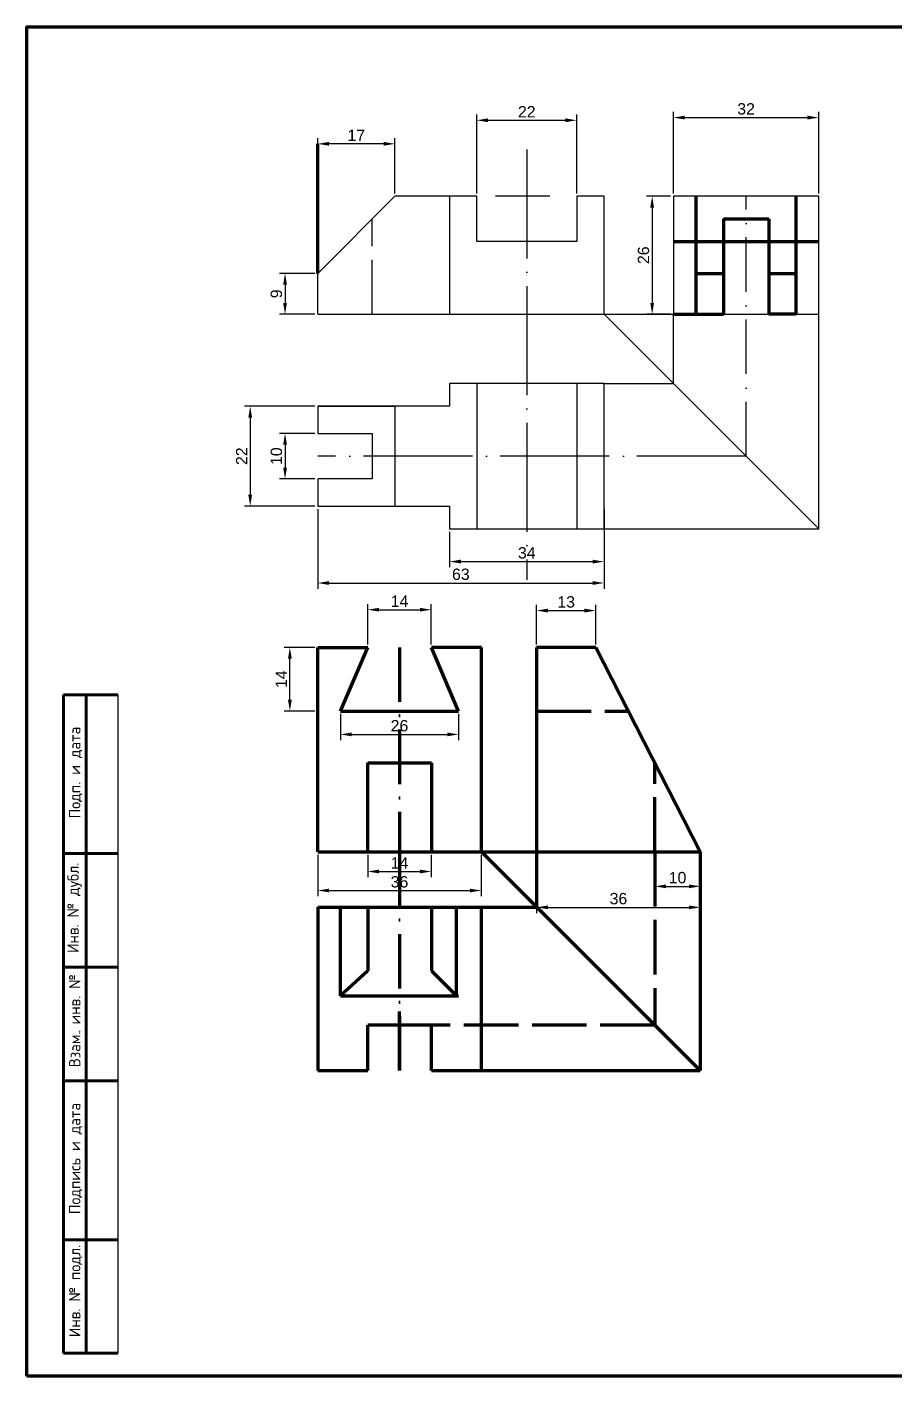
# Model space of a CAD drawing. Header units: millimetres. Extents: x 1860 to 2958, y 1564 to 1982.
# Drawn here: x 2538.3 to 2729, y 1685 to 1982 of the extents above; entities that cross this region are included whole.
import ezdxf
from ezdxf.enums import TextEntityAlignment as Align

# ---------------------------------------------------------------- set-up
doc = ezdxf.new("R2010")
doc.units = ezdxf.units.MM
for name, pattern in [('ACAD_ISO02W100', [15, 12, -3]), ('ACAD_ISO04W100', [30, 24, -3, 0, -3]), ('ACAD_ISO10W100', [18, 12, -3, 0, -3])]:
    doc.linetypes.add(name, pattern=pattern)
for name, color, linetype in [('45', 172, 'Continuous'), ('оси', 50, 'Continuous'), ('проекионные', 220, 'Continuous'), ('размеры', 92, 'Continuous'), ('штриховые', 20, 'Continuous')]:
    doc.layers.add(name, color=color, linetype=linetype)
doc.layers.add('контур', color=7, linetype='Continuous', lineweight=30)
doc.styles.add('GOST-2.304_Type-B', font='GOST Common.ttf')
doc.styles.get("Standard").update_dxf_attribs({"font": 'arial.ttf'})
doc.dimstyles.new('ISO-25', dxfattribs={"dimtxt": 2.5, "dimasz": 2.5, "dimexe": 1.25, "dimexo": 0.625, "dimtad": 1, "dimtxsty": 'Standard', "dimcen": 2.5, "dimadec": 0, "dimazin": 0, "dimtfac": 1, "dimtmove": 0, "dimatfit": 3, "dimfxl": 1, "dimarcsym": 0})

# ---------------------------------------------------------------- blocks, each defined once
blk = doc.blocks.new('ACAD_SPDS_TB_18')
at = {"linetype": 'Continuous', "lineweight": 60}
for p, q in [((-12, 145), (0, 145)), ((-12, 145), (-12, 0)), ((-7, 145), (-7, 0)), ((-12, 110), (0, 110)), ((-12, 85), (0, 85)), ((-12, 60), (0, 60)), ((-12, 25), (0, 25)), ((-12, 0), (0, 0))]:
    blk.add_line(p, q, dxfattribs=at)
at = {"linetype": 'Continuous', "lineweight": 30}
blk.add_line((0, 145), (0, 0), dxfattribs=at)
at = {"style": 'GOST-2.304_Type-B'}
for s, p in [('Подп. и дата', (-8.25, 117.77)), ('Инв. № дубл.', (-8.62, 88.14)), ('Взам. инв. №', (-8.25, 62.96)), ('. ', (-8.25, 70.58)), ('Подпись и дата', (-8.25, 30.64)), ('Инв. № подл.', (-8.25, 3.57))]:
    blk.add_text(s, height=2.5, rotation=90, dxfattribs=at).set_placement(p)
for tag, p in [('ПОДП_ДАТА_2', (-3.5, 127.5)), ('ИНВ_Н_ДУБЛ', (-3.65, 97.5)), ('ВЗАМ_ИНВ_Н', (-3.5, 71.94)), ('ПОДП_ДАТА_1', (-3.5, 42.5)), ('ИНВ_НОМ_ПОДЛ', (-3.5, 12.5))]:
    blk.add_attdef(tag, text='', height=2.5, rotation=90, dxfattribs=at).set_placement(p, align=Align.MIDDLE_CENTER)
at = {"style": 'GOST-2.304_Type-B', "flags": 1}
blk.add_attdef('ИДЕНТИФИКАТОР_НАДПИСИ', (-12.12, -11.58), '', height=2.5, dxfattribs=at)
blk = doc.blocks.new('*D39')
at = {"layer": 'Defpoints', "color": 0, "lineweight": 100, "transparency": 16777216}
for p in [(2627.22, 1853.67), (2613.22, 1845.37), (2627.22, 1845.37)]:
    blk.add_point(p, dxfattribs=at)
at = {"layer": 'размеры', "color": 0, "lineweight": -2, "transparency": 16777216}
for p, q in [((2613.22, 1845.99), (2613.22, 1854.92)), ((2615.72, 1853.67), (2624.72, 1853.67)), ((2627.22, 1845.99), (2627.22, 1854.92))]:
    blk.add_line(p, q, dxfattribs=at)
at = {"layer": 'размеры', "color": 0, "lineweight": 100, "transparency": 16777216}
for points in [[(2615.72, 1854.09), (2615.72, 1853.26), (2613.22, 1853.67)], [(2624.72, 1854.09), (2624.72, 1853.26), (2627.22, 1853.67)]]:
    blk.add_solid(points, dxfattribs=at)
at = {"layer": 'размеры', "color": 0, "lineweight": 100, "transparency": 16777216, "insert": (2620.22, 1855.55), "char_height": 2.5, "attachment_point": 5}
blk.add_mtext('14', dxfattribs=at)
blk = doc.blocks.new('*D40')
at = {"layer": 'Defpoints', "color": 0, "lineweight": 100, "transparency": 16777216}
for p in [(2607.22, 1831.37), (2633.22, 1831.37), (2633.22, 1826.22)]:
    blk.add_point(p, dxfattribs=at)
at = {"layer": 'размеры', "color": 0, "lineweight": -2, "transparency": 16777216}
for p, q in [((2607.22, 1830.74), (2607.22, 1824.97)), ((2633.22, 1830.74), (2633.22, 1824.97)), ((2609.72, 1826.22), (2630.72, 1826.22))]:
    blk.add_line(p, q, dxfattribs=at)
at = {"layer": 'размеры', "color": 0, "lineweight": 100, "transparency": 16777216}
for points in [[(2609.72, 1826.63), (2609.72, 1825.8), (2607.22, 1826.22)], [(2630.72, 1826.63), (2630.72, 1825.8), (2633.22, 1826.22)]]:
    blk.add_solid(points, dxfattribs=at)
at = {"layer": 'размеры', "color": 0, "lineweight": 100, "transparency": 16777216, "insert": (2620.22, 1828.12), "char_height": 2.5, "attachment_point": 5}
blk.add_mtext('26', dxfattribs=at)
blk = doc.blocks.new('*D41')
at = {"layer": 'Defpoints', "color": 0, "lineweight": 100, "transparency": 16777216}
for p in [(2613.22, 1800.37), (2627.22, 1800.37), (2627.22, 1796.04)]:
    blk.add_point(p, dxfattribs=at)
at = {"layer": 'размеры', "color": 0, "lineweight": -2, "transparency": 16777216}
for p, q in [((2613.22, 1799.74), (2613.22, 1794.79)), ((2627.22, 1799.74), (2627.22, 1794.79)), ((2615.72, 1796.04), (2624.72, 1796.04))]:
    blk.add_line(p, q, dxfattribs=at)
at = {"layer": 'размеры', "color": 0, "lineweight": 100, "transparency": 16777216}
for points in [[(2615.72, 1796.45), (2615.72, 1795.62), (2613.22, 1796.04)], [(2624.72, 1796.45), (2624.72, 1795.62), (2627.22, 1796.04)]]:
    blk.add_solid(points, dxfattribs=at)
at = {"layer": 'размеры', "color": 0, "lineweight": 100, "transparency": 16777216, "insert": (2620.22, 1797.92), "char_height": 2.5, "attachment_point": 5}
blk.add_mtext('14', dxfattribs=at)
blk = doc.blocks.new('*D42')
at = {"layer": 'Defpoints', "color": 0, "lineweight": 100, "transparency": 16777216}
for p in [(2602.22, 1800.37), (2638.22, 1800.37), (2638.22, 1791.85)]:
    blk.add_point(p, dxfattribs=at)
at = {"layer": 'размеры', "color": 0, "lineweight": -2, "transparency": 16777216}
for p, q in [((2602.22, 1799.74), (2602.22, 1790.6)), ((2638.22, 1799.74), (2638.22, 1790.6)), ((2604.72, 1791.85), (2635.72, 1791.85))]:
    blk.add_line(p, q, dxfattribs=at)
at = {"layer": 'размеры', "color": 0, "lineweight": 100, "transparency": 16777216}
for points in [[(2604.72, 1792.26), (2604.72, 1791.43), (2602.22, 1791.85)], [(2635.72, 1792.26), (2635.72, 1791.43), (2638.22, 1791.85)]]:
    blk.add_solid(points, dxfattribs=at)
at = {"layer": 'размеры', "color": 0, "lineweight": 100, "transparency": 16777216, "insert": (2620.22, 1793.75), "char_height": 2.5, "attachment_point": 5}
blk.add_mtext('36', dxfattribs=at)
blk = doc.blocks.new('*D43')
at = {"layer": 'Defpoints', "color": 0, "lineweight": 100, "transparency": 16777216}
for p in [(2596.1, 1845.37), (2602.22, 1845.37), (2602.22, 1831.37)]:
    blk.add_point(p, dxfattribs=at)
at = {"layer": 'размеры', "color": 0, "lineweight": -2, "transparency": 16777216}
for p, q in [((2601.6, 1845.37), (2594.85, 1845.37)), ((2596.1, 1833.87), (2596.1, 1842.87)), ((2601.6, 1831.37), (2594.85, 1831.37))]:
    blk.add_line(p, q, dxfattribs=at)
at = {"layer": 'размеры', "color": 0, "lineweight": 100, "transparency": 16777216}
for points in [[(2595.68, 1842.87), (2596.52, 1842.87), (2596.1, 1845.37)], [(2595.68, 1833.87), (2596.52, 1833.87), (2596.1, 1831.37)]]:
    blk.add_solid(points, dxfattribs=at)
at = {"layer": 'размеры', "color": 0, "lineweight": 100, "transparency": 16777216, "insert": (2594.22, 1838.37), "char_height": 2.5, "attachment_point": 5, "rotation": 90}
blk.add_mtext('14', dxfattribs=at)
blk = doc.blocks.new('*D44')
at = {"layer": 'Defpoints', "color": 0, "lineweight": 100, "transparency": 16777216}
for p in [(2663.39, 1853.48), (2650.39, 1845.37), (2663.39, 1845.37)]:
    blk.add_point(p, dxfattribs=at)
at = {"layer": 'размеры', "color": 0, "lineweight": -2, "transparency": 16777216}
for p, q in [((2650.39, 1845.99), (2650.39, 1854.73)), ((2652.89, 1853.48), (2660.89, 1853.48)), ((2663.39, 1845.99), (2663.39, 1854.73))]:
    blk.add_line(p, q, dxfattribs=at)
at = {"layer": 'размеры', "color": 0, "lineweight": 100, "transparency": 16777216}
for points in [[(2652.89, 1853.9), (2652.89, 1853.06), (2650.39, 1853.48)], [(2660.89, 1853.9), (2660.89, 1853.06), (2663.39, 1853.48)]]:
    blk.add_solid(points, dxfattribs=at)
at = {"layer": 'размеры', "color": 0, "lineweight": 100, "transparency": 16777216, "insert": (2656.89, 1855.38), "char_height": 2.5, "attachment_point": 5}
blk.add_mtext('13', dxfattribs=at)
blk = doc.blocks.new('*D54')
at = {"layer": 'Defpoints', "color": 0, "lineweight": 100, "transparency": 16777216}
for p in [(2676.39, 1800.37), (2686.39, 1800.37), (2686.39, 1792.77)]:
    blk.add_point(p, dxfattribs=at)
at = {"layer": 'размеры', "color": 0, "lineweight": -2, "transparency": 16777216}
for p, q in [((2676.39, 1799.74), (2676.39, 1791.52)), ((2686.39, 1799.74), (2686.39, 1791.52)), ((2678.89, 1792.77), (2683.89, 1792.77))]:
    blk.add_line(p, q, dxfattribs=at)
at = {"layer": 'размеры', "color": 0, "lineweight": 100, "transparency": 16777216}
for points in [[(2678.89, 1793.18), (2678.89, 1792.35), (2676.39, 1792.77)], [(2683.89, 1793.18), (2683.89, 1792.35), (2686.39, 1792.77)]]:
    blk.add_solid(points, dxfattribs=at)
at = {"layer": 'размеры', "color": 0, "lineweight": 100, "transparency": 16777216, "insert": (2681.39, 1794.67), "char_height": 2.5, "attachment_point": 5}
blk.add_mtext('10', dxfattribs=at)
blk = doc.blocks.new('*D55')
at = {"layer": 'Defpoints', "color": 0, "lineweight": 100, "transparency": 16777216}
for p in [(2650.39, 1800.37), (2686.39, 1800.37), (2686.39, 1788.14)]:
    blk.add_point(p, dxfattribs=at)
at = {"layer": 'размеры', "color": 0, "lineweight": -2, "transparency": 16777216}
for p, q in [((2650.39, 1799.74), (2650.39, 1786.89)), ((2686.39, 1799.74), (2686.39, 1786.89)), ((2652.89, 1788.14), (2683.89, 1788.14))]:
    blk.add_line(p, q, dxfattribs=at)
at = {"layer": 'размеры', "color": 0, "lineweight": 100, "transparency": 16777216}
for points in [[(2652.89, 1788.56), (2652.89, 1787.73), (2650.39, 1788.14)], [(2683.89, 1788.56), (2683.89, 1787.73), (2686.39, 1788.14)]]:
    blk.add_solid(points, dxfattribs=at)
at = {"layer": 'размеры', "color": 0, "lineweight": 100, "transparency": 16777216, "insert": (2668.39, 1790.05), "char_height": 2.5, "attachment_point": 5}
blk.add_mtext('36', dxfattribs=at)
blk = doc.blocks.new('*D68')
at = {"layer": 'Defpoints', "color": 0, "lineweight": 100, "transparency": 16777216}
for p in [(2602.22, 1927.71), (2595.04, 1918.71), (2602.22, 1918.71)]:
    blk.add_point(p, dxfattribs=at)
at = {"layer": 'размеры', "color": 0, "lineweight": -2, "transparency": 16777216}
for p, q in [((2601.6, 1927.71), (2593.79, 1927.71)), ((2595.04, 1925.21), (2595.04, 1921.21)), ((2601.6, 1918.71), (2593.79, 1918.71))]:
    blk.add_line(p, q, dxfattribs=at)
at = {"layer": 'размеры', "color": 0, "lineweight": 100, "transparency": 16777216}
for points in [[(2594.62, 1925.21), (2595.46, 1925.21), (2595.04, 1927.71)], [(2594.62, 1921.21), (2595.46, 1921.21), (2595.04, 1918.71)]]:
    blk.add_solid(points, dxfattribs=at)
at = {"layer": 'размеры', "color": 0, "lineweight": 100, "transparency": 16777216, "insert": (2593.14, 1923.21), "char_height": 2.5, "attachment_point": 5, "rotation": 90}
blk.add_mtext('9', dxfattribs=at)
blk = doc.blocks.new('*D69')
at = {"layer": 'Defpoints', "color": 0, "lineweight": 100, "transparency": 16777216}
for p in [(2659.22, 1961.42), (2637.22, 1944.71), (2659.22, 1944.71)]:
    blk.add_point(p, dxfattribs=at)
at = {"layer": 'размеры', "color": 0, "lineweight": -2, "transparency": 16777216}
for p, q in [((2637.22, 1945.33), (2637.22, 1962.67)), ((2639.72, 1961.42), (2656.72, 1961.42)), ((2659.22, 1945.33), (2659.22, 1962.67))]:
    blk.add_line(p, q, dxfattribs=at)
at = {"layer": 'размеры', "color": 0, "lineweight": 100, "transparency": 16777216}
for points in [[(2639.72, 1961.84), (2639.72, 1961.01), (2637.22, 1961.42)], [(2656.72, 1961.84), (2656.72, 1961.01), (2659.22, 1961.42)]]:
    blk.add_solid(points, dxfattribs=at)
at = {"layer": 'размеры', "color": 0, "lineweight": 100, "transparency": 16777216, "insert": (2648.22, 1963.3), "char_height": 2.5, "attachment_point": 5}
blk.add_mtext('22', dxfattribs=at)
blk = doc.blocks.new('*D70')
at = {"layer": 'Defpoints', "color": 0, "lineweight": 100, "transparency": 16777216}
for p in [(2680.47, 1944.71), (2675.81, 1918.71), (2680.47, 1918.71)]:
    blk.add_point(p, dxfattribs=at)
at = {"layer": 'размеры', "color": 0, "lineweight": -2, "transparency": 16777216}
for p, q in [((2679.84, 1944.71), (2674.56, 1944.71)), ((2675.81, 1942.21), (2675.81, 1921.21)), ((2679.84, 1918.71), (2674.56, 1918.71))]:
    blk.add_line(p, q, dxfattribs=at)
at = {"layer": 'размеры', "color": 0, "lineweight": 100, "transparency": 16777216}
for points in [[(2675.39, 1942.21), (2676.22, 1942.21), (2675.81, 1944.71)], [(2675.39, 1921.21), (2676.22, 1921.21), (2675.81, 1918.71)]]:
    blk.add_solid(points, dxfattribs=at)
at = {"layer": 'размеры', "color": 0, "lineweight": 100, "transparency": 16777216, "insert": (2673.91, 1931.71), "char_height": 2.5, "attachment_point": 5, "rotation": 90}
blk.add_mtext('26', dxfattribs=at)
blk = doc.blocks.new('*D71')
at = {"layer": 'Defpoints', "color": 0, "lineweight": 100, "transparency": 16777216}
for p in [(2712.47, 1962.01), (2680.47, 1944.71), (2712.47, 1944.71)]:
    blk.add_point(p, dxfattribs=at)
at = {"layer": 'размеры', "color": 0, "lineweight": -2, "transparency": 16777216}
for p, q in [((2680.47, 1945.33), (2680.47, 1963.26)), ((2712.47, 1945.33), (2712.47, 1963.26)), ((2682.97, 1962.01), (2709.97, 1962.01))]:
    blk.add_line(p, q, dxfattribs=at)
at = {"layer": 'размеры', "color": 0, "lineweight": 100, "transparency": 16777216}
for points in [[(2682.97, 1962.43), (2682.97, 1961.6), (2680.47, 1962.01)], [(2709.97, 1962.43), (2709.97, 1961.6), (2712.47, 1962.01)]]:
    blk.add_solid(points, dxfattribs=at)
at = {"layer": 'размеры', "color": 0, "lineweight": 100, "transparency": 16777216, "insert": (2696.47, 1963.92), "char_height": 2.5, "attachment_point": 5}
blk.add_mtext('32', dxfattribs=at)
blk = doc.blocks.new('*D72')
at = {"layer": 'Defpoints', "color": 0, "lineweight": 100, "transparency": 16777216}
for p in [(2602.22, 1898.47), (2587.38, 1876.47), (2602.22, 1876.47)]:
    blk.add_point(p, dxfattribs=at)
at = {"layer": 'размеры', "color": 0, "lineweight": -2, "transparency": 16777216}
for p, q in [((2601.6, 1898.47), (2586.13, 1898.47)), ((2587.38, 1895.97), (2587.38, 1878.97)), ((2601.6, 1876.47), (2586.13, 1876.47))]:
    blk.add_line(p, q, dxfattribs=at)
at = {"layer": 'размеры', "color": 0, "lineweight": 100, "transparency": 16777216}
for points in [[(2586.96, 1895.97), (2587.79, 1895.97), (2587.38, 1898.47)], [(2586.96, 1878.97), (2587.79, 1878.97), (2587.38, 1876.47)]]:
    blk.add_solid(points, dxfattribs=at)
at = {"layer": 'размеры', "color": 0, "lineweight": 100, "transparency": 16777216, "insert": (2585.5, 1887.47), "char_height": 2.5, "attachment_point": 5, "rotation": 90}
blk.add_mtext('22', dxfattribs=at)
blk = doc.blocks.new('*D73')
at = {"layer": 'Defpoints', "color": 0, "lineweight": 100, "transparency": 16777216}
for p in [(2602.22, 1892.47), (2595.04, 1882.47), (2602.22, 1882.47)]:
    blk.add_point(p, dxfattribs=at)
at = {"layer": 'размеры', "color": 0, "lineweight": -2, "transparency": 16777216}
for p, q in [((2601.6, 1892.47), (2593.79, 1892.47)), ((2595.04, 1889.97), (2595.04, 1884.97)), ((2601.6, 1882.47), (2593.79, 1882.47))]:
    blk.add_line(p, q, dxfattribs=at)
at = {"layer": 'размеры', "color": 0, "lineweight": 100, "transparency": 16777216}
for points in [[(2594.62, 1889.97), (2595.46, 1889.97), (2595.04, 1892.47)], [(2594.62, 1884.97), (2595.46, 1884.97), (2595.04, 1882.47)]]:
    blk.add_solid(points, dxfattribs=at)
at = {"layer": 'размеры', "color": 0, "lineweight": 100, "transparency": 16777216, "insert": (2593.14, 1887.47), "char_height": 2.5, "attachment_point": 5, "rotation": 90}
blk.add_mtext('10', dxfattribs=at)
blk = doc.blocks.new('*D74')
at = {"layer": 'Defpoints', "color": 0, "lineweight": 100, "transparency": 16777216}
for p in [(2631.22, 1871.47), (2665.22, 1871.47), (2665.22, 1864.26)]:
    blk.add_point(p, dxfattribs=at)
at = {"layer": 'размеры', "color": 0, "lineweight": -2, "transparency": 16777216}
for p, q in [((2631.22, 1870.84), (2631.22, 1863.01)), ((2665.22, 1870.84), (2665.22, 1863.01)), ((2633.72, 1864.26), (2662.72, 1864.26))]:
    blk.add_line(p, q, dxfattribs=at)
at = {"layer": 'размеры', "color": 0, "lineweight": 100, "transparency": 16777216}
for points in [[(2633.72, 1864.68), (2633.72, 1863.85), (2631.22, 1864.26)], [(2662.72, 1864.68), (2662.72, 1863.85), (2665.22, 1864.26)]]:
    blk.add_solid(points, dxfattribs=at)
at = {"layer": 'размеры', "color": 0, "lineweight": 100, "transparency": 16777216, "insert": (2648.22, 1866.17), "char_height": 2.5, "attachment_point": 5}
blk.add_mtext('34', dxfattribs=at)
blk = doc.blocks.new('*D75')
at = {"layer": 'Defpoints', "color": 0, "lineweight": 100, "transparency": 16777216}
for p in [(2602.22, 1876.47), (2665.22, 1876.47), (2665.22, 1859.55)]:
    blk.add_point(p, dxfattribs=at)
at = {"layer": 'размеры', "color": 0, "lineweight": -2, "transparency": 16777216}
for p, q in [((2602.22, 1875.84), (2602.22, 1858.3)), ((2665.22, 1875.84), (2665.22, 1858.3)), ((2604.72, 1859.55), (2662.72, 1859.55))]:
    blk.add_line(p, q, dxfattribs=at)
at = {"layer": 'размеры', "color": 0, "lineweight": 100, "transparency": 16777216}
for points in [[(2604.72, 1859.97), (2604.72, 1859.14), (2602.22, 1859.55)], [(2662.72, 1859.97), (2662.72, 1859.14), (2665.22, 1859.55)]]:
    blk.add_solid(points, dxfattribs=at)
at = {"layer": 'размеры', "color": 0, "lineweight": 100, "transparency": 16777216, "insert": (2633.72, 1861.46), "char_height": 2.5, "attachment_point": 5}
blk.add_mtext('63', dxfattribs=at)
blk = doc.blocks.new('*D76')
at = {"layer": 'Defpoints', "color": 0, "lineweight": 100, "transparency": 16777216}
for p in [(2602.22, 1956.24), (2602.22, 1944.71), (2619.22, 1944.71)]:
    blk.add_point(p, dxfattribs=at)
at = {"layer": 'размеры', "color": 0, "lineweight": -2, "transparency": 16777216}
for p, q in [((2602.22, 1945.33), (2602.22, 1957.49)), ((2619.22, 1945.33), (2619.22, 1957.49)), ((2616.72, 1956.24), (2604.72, 1956.24))]:
    blk.add_line(p, q, dxfattribs=at)
at = {"layer": 'размеры', "color": 0, "lineweight": 100, "transparency": 16777216}
for points in [[(2604.72, 1956.66), (2604.72, 1955.82), (2602.22, 1956.24)], [(2616.72, 1956.66), (2616.72, 1955.82), (2619.22, 1956.24)]]:
    blk.add_solid(points, dxfattribs=at)
at = {"layer": 'размеры', "color": 0, "lineweight": 100, "transparency": 16777216, "insert": (2610.72, 1958.12), "char_height": 2.5, "attachment_point": 5}
blk.add_mtext('17', dxfattribs=at)

msp = doc.modelspace()

# ---------------------------------------------------------------- linework, layer by layer
msp.add_line((2637.225, 1944.71), (2631.225, 1944.71))
at = {"lineweight": 100}
for p, q in [((2685.469, 1918.71), (2691.469, 1918.71)), ((2707.469, 1918.71), (2707.469, 1918.71)), ((2650.391, 1800.367), (2650.391, 1788.201)), ((2686.391, 1800.367), (2686.391, 1752.201)), ((2638.225, 1788.201), (2650.391, 1788.201)), ((2638.225, 1752.201), (2686.391, 1752.201))]:
    msp.add_line(p, q, dxfattribs=at)
msp.add_lwpolyline([(2538.266, 1684.963), (2538.266, 1981.963), (2958.266, 1981.963), (2958.266, 1684.963), (2538.266, 1684.963)], dxfattribs=at)
at = {"layer": '45'}
msp.add_line((2665.225, 1918.71), (2712.469, 1871.465), dxfattribs=at)
at = {"layer": '45', "lineweight": 100}
msp.add_line((2638.225, 1800.367), (2686.391, 1752.201), dxfattribs=at)
at = {"layer": 'контур'}
for p, q in [((2602.225, 1927.71), (2619.225, 1944.71)), ((2631.225, 1944.71), (2619.225, 1944.71)), ((2631.225, 1944.71), (2631.225, 1918.71)), ((2637.225, 1934.71), (2637.225, 1944.71)), ((2665.225, 1944.71), (2659.225, 1944.71)), ((2659.225, 1944.71), (2659.225, 1934.71)), ((2665.225, 1918.71), (2665.225, 1944.71)), ((2712.469, 1944.71), (2680.469, 1944.71)), ((2680.469, 1944.71), (2680.469, 1918.71)), ((2712.469, 1918.71), (2712.469, 1944.71)), ((2659.225, 1934.71), (2637.225, 1934.71)), ((2602.225, 1918.71), (2602.225, 1927.71)), ((2602.225, 1918.71), (2665.225, 1918.71)), ((2680.469, 1918.71), (2712.469, 1918.71)), ((2665.225, 1903.465), (2631.225, 1903.465)), ((2631.225, 1903.465), (2631.225, 1898.465)), ((2637.225, 1903.465), (2637.225, 1871.465)), ((2659.225, 1903.465), (2659.225, 1871.465)), ((2665.225, 1871.465), (2665.225, 1903.465)), ((2631.225, 1898.465), (2602.225, 1898.465)), ((2602.225, 1898.465), (2602.225, 1892.465)), ((2602.225, 1898.465), (2619.225, 1898.465)), ((2619.225, 1898.465), (2619.225, 1876.465)), ((2602.225, 1892.465), (2614.225, 1892.465)), ((2614.225, 1892.465), (2614.225, 1882.465)), ((2614.225, 1882.465), (2602.225, 1882.465)), ((2602.225, 1882.465), (2602.225, 1876.465)), ((2602.225, 1876.465), (2631.225, 1876.465)), ((2631.225, 1876.465), (2631.225, 1871.465)), ((2631.225, 1871.465), (2665.225, 1871.465))]:
    msp.add_line(p, q, dxfattribs=at)
at = {"layer": 'контур', "lineweight": 100}
for p, q in [((2685.469, 1918.71), (2685.469, 1944.71)), ((2707.469, 1918.71), (2707.469, 1944.71)), ((2691.469, 1939.71), (2691.469, 1918.71)), ((2691.469, 1939.71), (2701.469, 1939.71)), ((2701.469, 1939.71), (2701.469, 1918.71)), ((2680.469, 1934.71), (2712.469, 1934.71)), ((2685.469, 1927.71), (2691.469, 1927.71)), ((2701.469, 1927.71), (2707.469, 1927.71)), ((2685.469, 1918.71), (2691.469, 1918.71)), ((2707.469, 1918.71), (2701.469, 1918.71)), ((2602.225, 1800.367), (2602.225, 1845.367)), ((2602.225, 1845.367), (2613.225, 1845.367)), ((2607.225, 1831.367), (2613.225, 1845.367)), ((2638.225, 1845.367), (2627.225, 1845.367)), ((2633.225, 1831.367), (2627.225, 1845.367)), ((2638.225, 1800.367), (2638.225, 1845.367)), ((2663.391, 1845.367), (2650.391, 1845.367)), ((2650.391, 1845.367), (2650.391, 1800.367)), ((2686.391, 1800.367), (2663.391, 1845.367)), ((2607.225, 1831.367), (2633.225, 1831.367)), ((2607.225, 1831.367), (2620.225, 1831.367)), ((2613.225, 1800.367), (2613.225, 1819.933)), ((2613.225, 1819.933), (2627.225, 1819.933)), ((2627.225, 1819.933), (2627.225, 1800.367)), ((2602.225, 1800.367), (2638.225, 1800.367)), ((2650.391, 1800.367), (2686.391, 1800.367)), ((2602.225, 1788.201), (2602.225, 1752.201)), ((2602.225, 1788.201), (2638.225, 1788.201)), ((2602.225, 1788.201), (2613.225, 1788.201)), ((2607.225, 1768.631), (2607.225, 1788.201)), ((2613.225, 1788.201), (2613.225, 1774.201)), ((2627.225, 1788.201), (2627.225, 1774.201)), ((2632.795, 1768.631), (2632.795, 1788.201)), ((2638.225, 1752.201), (2638.225, 1788.201)), ((2613.225, 1774.201), (2607.225, 1768.631)), ((2627.225, 1774.201), (2632.795, 1768.631)), ((2607.225, 1768.631), (2633.225, 1768.631)), ((2613.225, 1752.201), (2613.225, 1762.201)), ((2627.225, 1762.201), (2613.225, 1762.201)), ((2627.225, 1752.201), (2627.225, 1762.201)), ((2602.225, 1752.201), (2613.225, 1752.201)), ((2627.225, 1752.201), (2638.225, 1752.201))]:
    msp.add_line(p, q, dxfattribs=at)
at = {"layer": 'контур', "linetype": 'ACAD_ISO10W100', "lineweight": 100}
msp.add_line((2680.469, 1918.71), (2685.469, 1918.71), dxfattribs=at)
at = {"layer": 'оси', "linetype": 'ACAD_ISO04W100'}
for p, q in [((2648.225, 1955.012), (2648.225, 1860.213)), ((2696.469, 1887.465), (2602.225, 1887.465))]:
    msp.add_line(p, q, dxfattribs=at)
at = {"layer": 'оси', "linetype": 'ACAD_ISO10W100'}
for p, q in [((2641.321, 1944.788), (2656.066, 1944.788)), ((2696.469, 1887.465), (2696.469, 1944.71))]:
    msp.add_line(p, q, dxfattribs=at)
at = {"layer": 'оси', "linetype": 'ACAD_ISO10W100', "lineweight": 100}
for p, q in [((2620.225, 1845.367), (2620.225, 1800.367)), ((2620.225, 1800.367), (2620.225, 1752.201))]:
    msp.add_line(p, q, dxfattribs=at)
at = {"layer": 'оси', "lineweight": 100}
msp.add_line((2620.225, 1752.201), (2620.225, 1765.201), dxfattribs=at)
at = {"layer": 'проекионные'}
for p, q in [((2665.225, 1918.71), (2680.469, 1918.71)), ((2680.469, 1903.465), (2680.469, 1918.71)), ((2712.469, 1871.465), (2712.469, 1918.71)), ((2665.225, 1903.465), (2680.469, 1903.465)), ((2665.225, 1871.465), (2712.469, 1871.465))]:
    msp.add_line(p, q, dxfattribs=at)
at = {"layer": 'проекионные', "lineweight": 100}
msp.add_line((2638.225, 1800.367), (2650.391, 1800.367), dxfattribs=at)
at = {"layer": 'размеры', "lineweight": 100}
msp.add_line((2602.225, 1927.71), (2602.225, 1956.24), dxfattribs=at)
at = {"layer": 'штриховые', "linetype": 'ACAD_ISO02W100'}
msp.add_line((2614.225, 1918.71), (2614.225, 1939.71), dxfattribs=at)
at = {"layer": 'штриховые', "linetype": 'ACAD_ISO02W100', "lineweight": 100}
for p, q in [((2650.391, 1831.367), (2670.547, 1831.367)), ((2676.391, 1800.367), (2676.391, 1819.933)), ((2676.391, 1800.367), (2676.391, 1762.201)), ((2676.391, 1762.201), (2627.225, 1762.201))]:
    msp.add_line(p, q, dxfattribs=at)

# ---------------------------------------------------------------- block references
at = {"lineweight": 100}
msp.add_blockref('ACAD_SPDS_TB_18', (2558.266, 1689.963), dxfattribs=at)

# ---------------------------------------------------------------- dimensions: what is measured, and where the dimension line sits
at = {"layer": 'размеры', "lineweight": 100}
for base, p1, p2, picture, middle in [((2659.225, 1961.424), (2637.225, 1944.71), (2659.225, 1944.71), '*D69', (2648.225, 1963.304)), ((2712.469, 1962.013), (2680.469, 1944.71), (2712.469, 1944.71), '*D71', (2696.469, 1963.915)), ((2602.225, 1956.24), (2619.225, 1944.71), (2602.225, 1944.71), '*D76', (2610.725, 1958.12)), ((2665.225, 1859.553), (2602.225, 1876.465), (2665.225, 1876.465), '*D75', (2633.725, 1861.455)), ((2665.225, 1864.264), (2631.225, 1871.465), (2665.225, 1871.465), '*D74', (2648.225, 1866.166)), ((2627.225, 1853.672), (2613.225, 1845.367), (2627.225, 1845.367), '*D39', (2620.225, 1855.552)), ((2663.391, 1853.48), (2650.391, 1845.367), (2663.391, 1845.367), '*D44', (2656.891, 1855.382)), ((2633.225, 1826.217), (2607.225, 1831.367), (2633.225, 1831.367), '*D40', (2620.225, 1828.118)), ((2638.225, 1791.846), (2602.225, 1800.367), (2638.225, 1800.367), '*D42', (2620.225, 1793.748)), ((2627.225, 1796.038), (2613.225, 1800.367), (2627.225, 1800.367), '*D41', (2620.225, 1797.918)), ((2686.391, 1788.145), (2650.391, 1800.367), (2686.391, 1800.367), '*D55', (2668.391, 1790.047)), ((2686.391, 1792.767), (2676.391, 1800.367), (2686.391, 1800.367), '*D54', (2681.391, 1794.668))]:
    dim = msp.add_linear_dim(base=base, p1=p1, p2=p2, dimstyle='ISO-25', dxfattribs=at)
    dim.commit()
    dim.dimension.update_dxf_attribs({"geometry": picture, "text_midpoint": middle})
for base, p1, p2, picture, middle in [((2675.807, 1918.71), (2680.469, 1944.71), (2680.469, 1918.71), '*D70', (2673.905, 1931.71)), ((2595.04, 1918.71), (2602.225, 1927.71), (2602.225, 1918.71), '*D68', (2593.138, 1923.21)), ((2587.376, 1876.465), (2602.225, 1898.465), (2602.225, 1876.465), '*D72', (2585.496, 1887.465)), ((2595.04, 1882.465), (2602.225, 1892.465), (2602.225, 1882.465), '*D73', (2593.138, 1887.465)), ((2596.099, 1845.367), (2602.225, 1831.367), (2602.225, 1845.367), '*D43', (2594.219, 1838.367))]:
    dim = msp.add_linear_dim(base=base, p1=p1, p2=p2, angle=90, dimstyle='ISO-25', dxfattribs=at)
    dim.commit()
    dim.dimension.update_dxf_attribs({"geometry": picture, "text_midpoint": middle})

doc.saveas('drawing.dxf')
